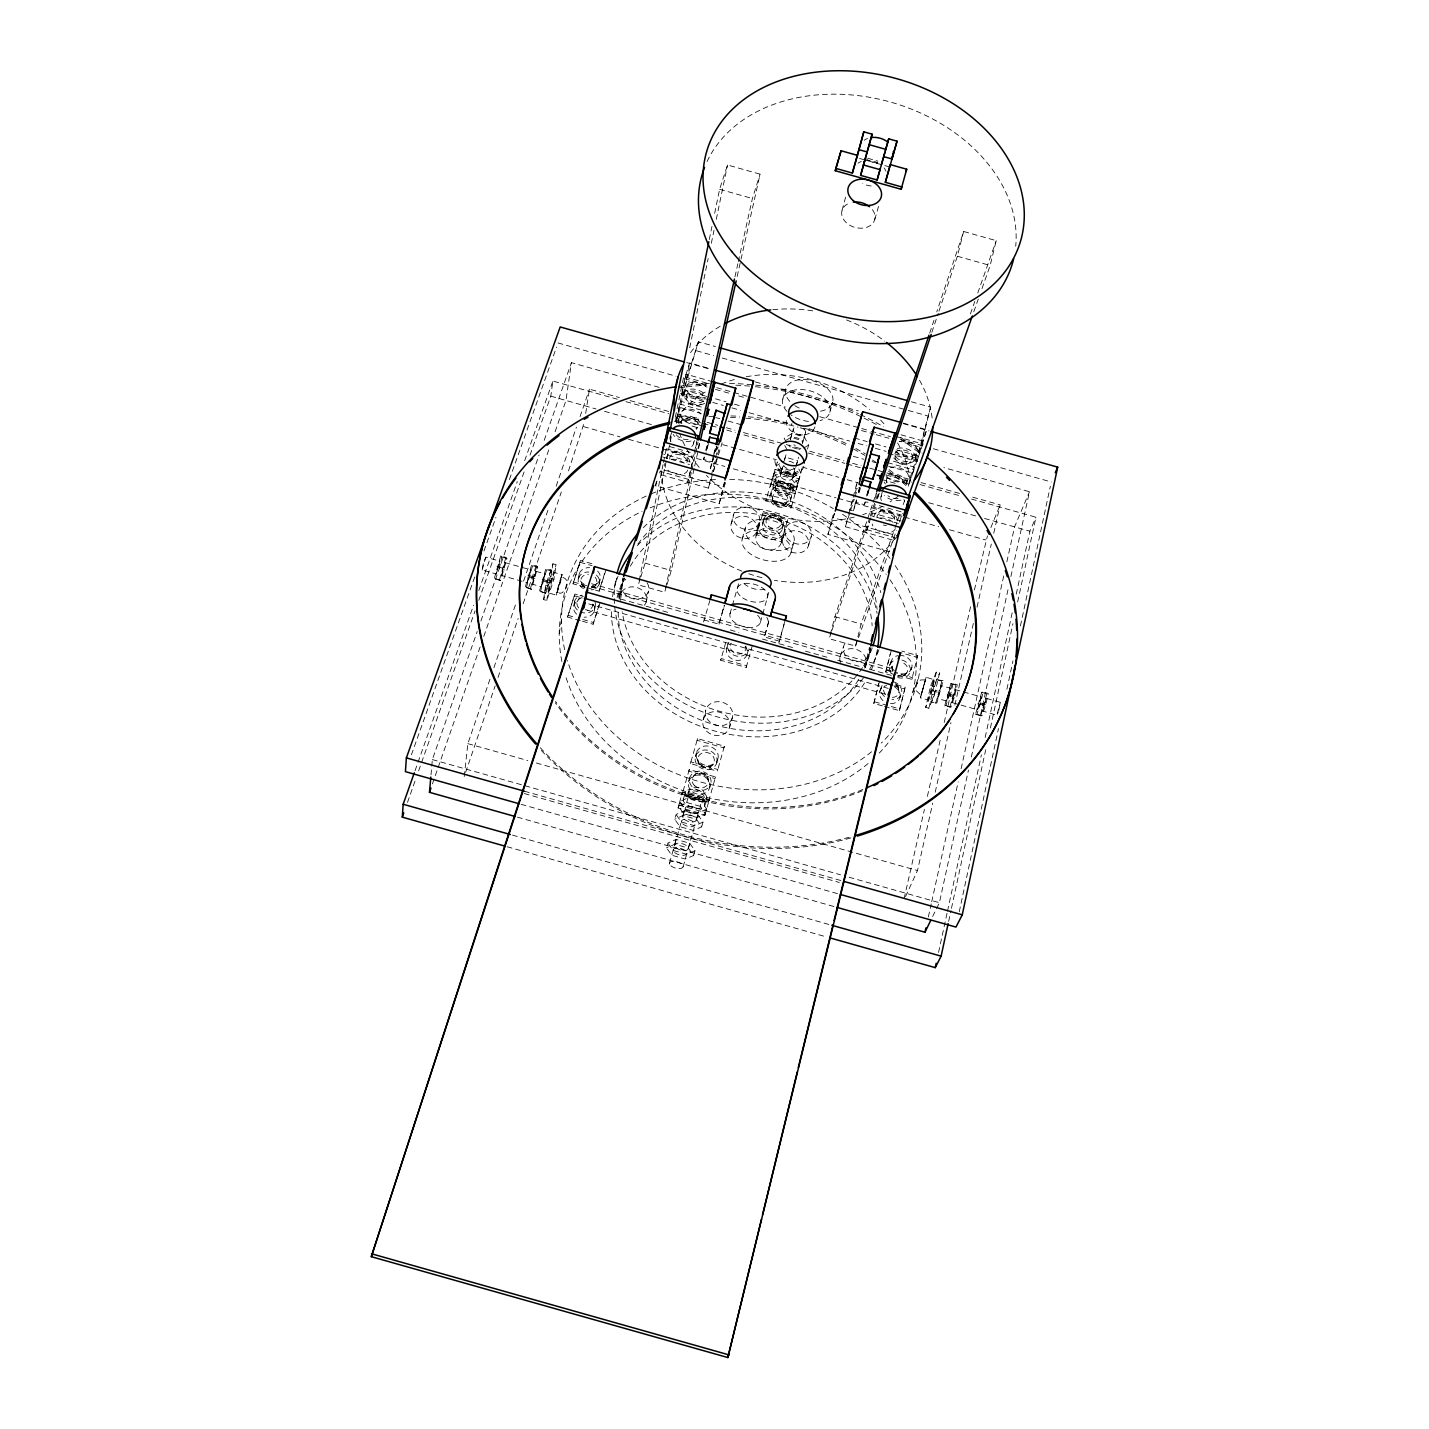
<?xml version="1.0" encoding="UTF-8"?>
<svg xmlns="http://www.w3.org/2000/svg" width="1429" height="1429" viewBox="0 0 1429 1429"><rect width="100%" height="100%" fill="white"/><g stroke="black" fill="none" stroke-linecap="round" stroke-linejoin="round"><path stroke-width="0.75" stroke-dasharray="5 3.75" d="M781.216 522.174L780.02 517.995M955.429 689.796L951.732 702.479L955.34 689.618L981.08 696.888L979.972 703.175L977.472 709.749L951.732 702.479M697.977 448.42L699.46 443.115M876.531 493.023L875.012 498.31M895.179 455.011C893.518 465.425 910.148 468.301 912.559 458.137A8.967 5.502 13.8 0 0 901.199 449.956A8.967 5.502 13.8 0 0 898.055 458.977A8.967 5.502 13.8 0 0 912.559 458.137M894.393 519.138C896.09 508.76 879.514 505.83 877.102 515.958M886.373 482.841L886.498 480.68M892.071 666.593L893.071 672.916M892.303 697.37A7.985 6.698 20.9 0 0 899.091 692.654L898.126 686.438M775.572 486.664C772.642 496.185 787.968 500.507 790.451 490.861M431.004 774.857L431.576 768.302M431.772 766.123L432.344 759.585L477.232 631.475M704.068 797.614A8.342 4.055 15.8 0 0 692.994 790.809A8.342 4.055 15.8 0 0 691.082 797.578A8.342 4.055 15.8 0 0 704.068 797.614C707.266 787.361 690.636 782.663 688.01 793.077M686.92 462.353C690.153 452.439 674.506 446.295 670.523 456.03M686.849 394.529C683.598 404.461 699.281 410.677 703.318 400.942A8.967 5.502 17.9 0 1 688.832 399.316A8.967 5.502 17.9 0 1 693.065 391.028A8.967 5.502 17.9 0 1 704.104 399.388M464.211 776.572L467.855 743.652L491.022 676.131M681.008 423.323L681.258 421.126M713.107 459.459L712.16 461.817L703.622 459.406L704.033 457.191M530.016 455.101L550.808 396.155L552.862 381.061L617.274 399.209M659.18 387.384L571.421 362.644L565.973 400.477L554.238 434.184M712.16 461.817L712.589 459.602M543.592 599.591L545.717 585.211L552.934 563.812L556.149 564.723L553.952 579.209L546.807 600.484L543.592 599.591L550.754 578.298L552.934 563.812M546.807 600.484L548.968 586.122L556.149 564.723M568.51 470.891L584.318 422.216M585.694 413.392L589.48 389.152L619.418 397.584M559.221 633.547L561.508 619.382M580.335 620.65L567.581 617.042L574.869 594.035L583.336 596.429M585.086 587.194L573.065 583.8L580.478 560.472L594.446 564.401M567.581 617.042L574.869 594.035M573.065 583.8L580.478 560.472M573.922 605.36L574.637 601.127M583.443 588.623A10.789 9.021 10.3 0 1 578.477 578.156L579.227 573.761A10.825 9.038 10.3 0 1 589.641 567.635M594.303 611.112L595.071 606.878M599.215 583.997L600.001 579.62A10.825 9.038 10.3 0 0 597.233 570.725M582.46 621.24L593.089 624.241L599.019 605.074M587.087 587.766L599.108 591.159L604.503 573.654M615.935 582.192L616.739 577.995M620.382 594.535L623.669 577.727M725.539 482.502L719.18 503.74L655.518 485.789L656.411 481.43M639.21 580.478L663.02 464.657M663.467 462.46L666.611 447.17M709.284 239.554L711.964 226.443M714.661 213.332L719.609 189.289L727.522 164.996L760.085 174.159L741.062 259.096M640.781 576.959L645.122 563.133L666.289 460.87M666.736 458.691L671.684 434.755M675.292 417.357L676.649 410.837M677.096 408.658L678.436 402.138M678.9 399.959L680.24 393.422M680.686 391.26L682.044 384.723M682.49 382.543L683.848 376.023M689.707 347.747L691.047 341.209M691.493 339.03L708.159 258.542M711.32 243.305L714.018 230.265M716.268 219.387L727.522 164.996M681.955 423.198L675.917 421.501L680.454 401.174L706.819 408.605M703.836 401.406L681.401 395.101L685.152 377.042L689.653 362.93L710.963 368.932M675.917 421.501L680.329 407.569L689.653 362.93M704.997 395.887L684.009 389.974L698.37 341.745L715.411 346.55M646.23 601.823L648.462 591.374M959.252 911.809L998.496 728.522M1006.891 689.242L1012.965 660.877M1020.431 625.973L1050.333 486.324M948.642 921.383L950.982 910.523M951.446 908.344L985.724 749.725M990.422 727.986L1012.947 623.687M1017.644 601.966L1035.954 517.227L971.541 499.06M938.549 952.428L947.016 913.345M947.498 911.184L981.401 754.834M985.153 737.471L1012.464 611.541M1016.233 594.16L1029.898 531.195L1035.954 517.227M975.471 714.571L976.847 714.339L980.669 703.032L983.098 692.011L988.261 693.458L985.849 704.497L982.009 715.804L975.471 714.571L981.687 692.333L983.098 692.011M936.513 908.63L939.389 902.717L968.469 770.07M971.327 757.031L1008.499 587.426M1010.892 576.548L1029.469 491.737L943.854 467.605M980.616 716.018L986.832 693.797L988.261 693.458M928.35 916.971L931.226 903.896M931.708 901.717L958.198 781.877M961.092 768.802L1003.962 574.869M1006.856 561.793L1014.554 526.926L1029.469 491.737M694.333 452.493L696.941 440.721M692.422 462.246L687.706 482.287L692.422 462.246L663.628 454.136M695.655 447.634L696.977 441.722M665.592 587.926L691.297 472.624M691.779 470.445L698.084 442.168M734.935 276.833L737.846 263.793M738.329 261.614L752.404 198.524L760.085 174.159M494.363 578.245L500.704 555.935L505.866 557.399L506.956 558.435L500.632 580.621L494.363 578.245L500.632 580.621M500.704 555.935L501.829 556.988L499.221 568.563L504.33 570.01M499.525 579.692L505.866 557.399M667.057 584.354L671.291 570.51L694.226 468.158M694.708 465.979L698.12 450.724M698.62 448.545L700.085 442.025M737.15 276.512L740.579 261.275M954.804 695.727L957.287 684.723L952.125 683.276L950.874 683.651L944.658 705.872L951.035 707.069L954.804 695.727L949.624 694.28L952.125 683.276M905.486 896.626L917.489 870.565L932.744 803.098M935.191 792.22L950.946 722.556M954.876 705.14L973.578 622.437M977.025 607.2L991.297 544.074M993.744 533.196L1000.157 504.884L972.345 497.06M904.146 898.466L924.42 809.386M927.385 796.346L940.746 737.686M944.212 722.485L970.934 605.164M974.382 589.963L987.457 535.857M949.785 707.319L956.019 685.098L957.287 684.723M525.318 586.98L531.659 564.669L536.804 566.116L537.733 567.117L531.427 589.302L525.318 586.98L531.427 589.302M526.283 587.855L532.606 565.67L531.659 564.669M934.495 694.869L939.585 672.88L936.352 671.969L930.779 685.491L925.67 707.373L928.886 708.266L934.495 694.869L931.244 693.958L925.67 707.373M935.673 703.336L941.89 681.115L943.104 680.722L936.835 703.068L930.529 701.889L936.835 703.068M530.463 588.426L536.804 566.116M713.41 455.404L709.891 470.463L716.822 447.706L720.341 448.706M864.884 502.24L864.456 504.741L865.224 502.633M931.244 693.958L936.352 671.969M928.886 708.266L933.959 686.402L939.585 672.88M539.501 590.981L545.842 568.671L550.987 570.117L551.844 571.1L545.539 593.285L539.501 590.981L545.539 593.285M540.394 591.838L546.7 569.653L545.842 568.671M544.645 592.428L550.987 570.117M688.599 479.412L660.091 471.374L659.18 474.249L708.391 488.129L710.945 477.268M711.446 475.107L715.018 459.924M715.536 457.744L718.072 446.902M713.446 471.463L716.483 458.566M856.382 499.846L855.917 502.329L864.456 504.741M897.787 675.399L911.827 679.364L917.757 655.589L901.788 651.088M884.462 706.444L899.359 710.642L905.218 687.224L894.625 684.241M899.359 710.642L905.218 687.224M719.18 503.74L724.432 482.18M981.991 288.604L990.172 265.472L996.227 240.644L963.646 231.48L936.781 311.897M882.336 705.837L873.833 703.443L878.692 683.705M873.833 703.443L879.8 680.061M895.787 674.845L885.766 672.005L890.178 654.018M885.766 672.005L891.321 650.284M903.253 423.127L926.706 429.736L911.613 472.749L908.058 486.932L914.703 467.194L892.393 460.906M915.435 458.941L917.168 452.028M864.616 666.932L869.475 647.587M911.416 401.781L930.601 407.176L917.561 455.797L896.555 449.885M865.367 667.575L870.225 648.177M888.427 453.44L916.989 461.496L917.704 458.62L895.286 452.296M930.601 407.176L920.58 447.188L899.466 441.239M916.989 461.496L926.706 429.736M906.45 484.592L908.165 477.733M731.166 523.675L733.452 514.636M831.303 632.35L829.177 638.692L855.507 646.104L861.115 624.044L894.34 529.766M938.96 311.183L957.376 256.238L963.646 231.48M875.227 504.508L874.459 507.456L901.36 515.047M881.014 496.792L882.818 489.718M901.181 521.103L872.387 512.975L866.028 532.57L869.529 522.157M872.387 512.975L871.619 515.905L898.394 523.461M703.979 619.936L719.001 624.169L724.11 605.36M830.213 634.672L834.929 616.649L872.422 504.491M853.184 499.382L849.791 509.903L853.345 510.903L856.114 500.436M858.311 492.076L859.418 487.896L855.882 486.914L857.239 482.68M859.347 491.987L860.454 487.789M866.778 529.641L895.304 537.697L894.572 540.609L845.343 526.729L848.094 516.298M848.647 514.226L857.489 480.841M855.203 493.076L857.436 484.681M678.078 807.992L679.811 801.526L688.046 797.775L701.514 801.58L706.623 809.1L704.765 815.53L678.078 807.992L682.401 792.059L709.32 799.651L708.498 802.598L681.544 794.988L682.401 792.059M708.462 443.633L706.033 452.35M713.768 454.922L716.215 446.134M682.258 794.077L682.687 792.47L709.088 799.936L708.623 801.526L682.258 794.077L689.278 769.534L715.518 776.947L708.623 801.526M690.421 763.568L690.868 761.889L717.84 769.499L717.358 771.178L690.421 763.568L697.548 738.614L724.378 746.188L717.358 771.178M689.278 769.534L688.832 771.16L715.054 778.555L715.518 776.947M697.548 738.614L697.102 740.311L723.896 747.867L724.378 746.188M703.139 719.805L705.801 709.891M720.68 660.234L721.145 658.537L746.688 665.735L746.206 667.432L720.68 660.234L726.843 638.763M889.499 551.755L827.927 534.392L833.679 512.993M834.322 513.404L833.161 517.709L897.483 535.839M716.965 446.027L715.357 451.868M842.038 210.456L845.95 195.934M688.617 781.717L689.671 777.823M695.369 756.691L696.459 752.672M756.941 530.963A13.397 10.985 14.8 0 0 740.222 516.405A13.397 10.985 14.8 0 0 734.97 534.678A13.397 10.985 14.8 0 0 756.941 530.963L759.371 521.96A13.468 11.021 14.8 0 0 742.562 507.349A13.468 11.021 14.8 0 0 737.293 525.676A13.468 11.021 14.8 0 0 759.371 521.96M756.084 535.482L758.96 524.854M756.691 534.768L757.174 532.981L781.931 539.966L781.413 541.734L756.691 534.768L762.979 512.815L787.593 519.763L781.413 541.734M765.855 500.918L766.355 499.06L791.612 506.17L791.094 508.027L765.855 500.918L772.214 478.661L797.346 485.753L791.094 508.027M762.979 512.815L762.479 514.619L787.075 521.549L787.593 519.763M772.214 478.661L771.714 480.537L796.81 487.611M799.901 476.357L794.988 493.559L770.356 486.61L775.072 469.355L799.901 476.357L799.204 478.858L774.357 471.856L775.072 469.355M726.772 648.48L727.897 644.354M762.55 523.568L763.729 519.263M770.088 495.863L771.303 491.415M705.837 450.546L707.319 445.223M707.837 445.58L706.355 450.867M778.805 643.193L785.128 620.079M784.074 624.384L779.466 641.228L764.426 636.977L769.106 620.168L764.426 636.977M705.98 449.617L706.801 446.616M790.969 552.719A25.347 14.522 15.8 0 0 757.977 530.159A25.347 14.522 15.8 0 0 750.868 554.273A25.347 14.522 15.8 0 0 790.969 552.719L793.952 541.948A25.275 14.576 15.8 0 0 761.068 519.37A25.275 14.576 15.8 0 0 753.94 543.592A25.275 14.576 15.8 0 0 793.952 541.948M829.856 412.338L832.625 402.335M869.171 489.254L867.51 495.148M760.389 622.419L762.175 616.078M762.747 614.006L769.231 590.838M866.635 496.042L868.135 490.754M868.671 490.701L867.153 496.024M704.765 805.402A11.146 5.394 15.8 0 0 689.975 796.346A11.146 5.394 15.8 0 0 687.42 805.313A11.146 5.394 15.8 0 0 704.765 805.402L706.748 798.364A11.128 5.412 15.8 0 0 691.993 789.308A11.128 5.412 15.8 0 0 689.403 798.311A11.128 5.412 15.8 0 0 706.748 798.364M792.916 491.558A10.307 6.109 15.8 0 0 779.519 482.252A10.307 6.109 15.8 0 0 776.608 492.416A10.307 6.109 15.8 0 0 792.916 491.558L794.613 485.538A10.289 6.109 15.8 0 0 781.234 476.232A10.289 6.109 15.8 0 0 778.323 486.432A10.289 6.109 15.8 0 0 794.613 485.538M693.619 855.507L694.976 850.702L689.76 843.271L676.149 839.43L667.879 843.039L666.503 847.844L671.791 855.239L685.295 859.043L693.619 855.507L688.403 848.094L674.792 844.235L666.503 847.844M701.657 826.819L702.997 822.086L697.852 814.584L684.33 810.779L676.078 814.494L674.72 819.21L679.954 826.676L693.369 830.463L701.657 826.819L696.512 819.335L682.973 815.53L674.72 819.21M746.206 667.432L752.226 645.926M794.988 493.559L795.685 491.076L771.071 484.127L770.356 486.61M797.793 483.752L798.9 479.751L794.542 471.606L782.145 468.105L774.214 472.785L773.053 476.768L777.501 484.878L789.808 488.361L797.793 483.752L793.417 475.607L794.542 471.606M800.865 472.785L801.973 468.801L794.006 473.463L781.734 469.998L777.34 461.871L776.197 465.836L780.609 473.964L792.899 477.411L800.865 472.785L798.239 467.89M807.492 449.081L808.6 445.151L804.313 436.952L792.023 433.487L784.128 438.256L786.736 443.151M683.098 866.849L686.849 853.595M688.206 848.79L694.923 824.926M696.262 820.175L698.585 811.922M789.808 488.361L790.934 484.377L798.9 479.751M792.738 478.018L794.685 471.052M795.81 467.069L798.597 457.209M805.509 432.701L802.473 443.437A6.359 3.876 15.8 0 0 798.186 438.221A6.359 3.876 15.8 0 0 790.719 439.078M688.403 848.094L689.76 843.271M696.512 819.335L697.852 814.584M700.174 806.295L686.706 802.491L678.453 806.224L683.651 813.708L697.013 817.477L705.301 813.816L700.174 806.295L701.514 801.58M796.507 464.621L797.632 460.638L785.271 457.155L784.128 461.138L776.197 465.836M804.313 436.952L803.205 440.882L790.898 437.417L784.575 441.222M674.792 844.235L676.149 839.43M682.973 815.53L684.33 810.779M686.706 802.491L688.046 797.775M773.053 476.768L781.002 472.106L782.145 468.105M790.898 437.417L792.023 433.487M669.504 863.009L673.291 849.755M674.649 844.95L681.454 821.121M682.812 816.388L685.17 808.117M777.501 484.878L778.626 480.894L774.214 472.785M780.377 474.535L782.36 467.569M784.628 459.656L786.307 453.743M790.237 439.989L793.309 429.254M786.504 475.821L787.968 470.695M782.306 529.141A10.253 8.395 15.6 0 0 769.445 517.995A10.253 8.395 15.6 0 0 765.515 531.981A10.253 8.395 15.6 0 0 782.306 529.141L783.521 524.836A10.289 8.395 15.6 0 0 770.642 513.672A10.289 8.395 15.6 0 0 766.694 527.694A10.289 8.395 15.6 0 0 783.521 524.836M790.166 501.525A10.432 8.467 15.6 0 0 777.09 490.254A10.432 8.467 15.6 0 0 773.125 504.366A10.432 8.467 15.6 0 0 790.166 501.525L791.434 497.078A10.45 8.485 15.6 0 0 778.323 485.789A10.45 8.485 15.6 0 0 774.357 499.918A10.45 8.485 15.6 0 0 791.434 497.078M747.171 654.232L748.332 650.124A10.61 8.949 15.5 0 1 734.363 655.429A10.61 8.949 15.5 0 1 728.879 642.228M858.436 492.201L860.115 486.378M858.936 492.737L859.794 489.736M683.33 799.347L685.331 792.327M773.107 485.967L774.822 479.965M709.677 787.665A10.95 9.556 15.5 0 0 696.119 775.268A10.95 9.556 15.5 0 0 691.636 791.202A10.95 9.556 15.5 0 0 709.677 787.665L710.785 783.789A10.968 9.574 15.5 0 0 697.173 771.374A10.968 9.574 15.5 0 0 692.708 787.325A10.968 9.574 15.5 0 0 710.785 783.789M716.804 762.747A11.128 9.664 15.5 0 0 702.979 750.189A11.128 9.664 15.5 0 0 698.459 766.301A11.128 9.664 15.5 0 0 716.804 762.747L717.947 758.728A11.164 9.681 15.5 0 0 704.086 746.152A11.164 9.681 15.5 0 0 699.549 762.282A11.164 9.681 15.5 0 0 717.947 758.728M781.341 542.609A13.129 10.771 15.6 0 0 764.89 528.337A13.129 10.771 15.6 0 0 759.871 546.289A13.129 10.771 15.6 0 0 781.341 542.609L785.307 529.266M874.727 219.655L878.871 205.204M866.939 494.595L868.618 488.772M729.951 613.827L731.773 607.521M732.38 605.432L739.043 582.335M729.594 727.272A13.754 11.825 15.5 0 0 712.499 711.874A13.754 11.825 15.5 0 0 706.98 731.577A13.754 11.825 15.5 0 0 729.594 727.272L732.434 717.412A13.843 11.861 15.5 0 0 715.214 701.925A13.843 11.861 15.5 0 0 709.677 721.716A13.843 11.861 15.5 0 0 732.434 717.412M704.765 815.53L709.32 799.651M742.169 538.947L745.295 528.23M782.806 399.084L785.7 389.117M719.001 624.169L724.485 605.307M703.55 621.972L710.32 598.965M998.835 710.302L1000.389 702.336L986.224 698.334L982.509 711.017L996.781 715.197L1000.389 702.336M724.61 482.466L723.324 486.753L663.306 469.819M717.501 454.261L720.02 445.955M708.391 488.129L712.767 473.678M713.393 471.606L722.163 442.704M713.911 453.261L715.804 447.009M808.528 545.503L811.243 536.572M666.45 586.337L664.628 592.267L638.316 584.854L640.174 578.924M693.404 443.901L694.476 440.418M694.351 453.529L693.458 456.423L666.557 448.849M827.927 534.392L834.572 513.225M617.042 597.518L623.098 578.459M681.401 395.101L682.294 392.278L708.784 399.745M698.37 341.745L685.866 381.061L706.962 386.991M618.114 597.393L624.151 578.388M670.13 437.345L672.344 430.397M683.991 393.725L686.134 386.92M655.518 485.789L657.965 478.108M678.418 420.322L680.561 413.588M593.089 624.241L599.948 602.967M599.108 591.159L606.075 569.617M845.343 526.729L854.238 499.15M854.917 497.042L857.65 488.557M853.345 510.903L856.757 500.4M943.104 680.722L936.763 679.668L933.083 690.957L938.192 692.386M931.672 701.603L935.388 690.261L940.568 691.725M944.658 705.872L945.873 705.604L949.624 694.28M873.119 502.365L875.959 493.898M929.707 333.064L933.941 320.364M832 630.225L869.546 518.245M870.261 516.137L878.049 492.898M931.869 332.314L938.246 313.29M877.156 498.792L879.067 493.059M877.674 497.917L879.585 492.201M856.668 500.221L855.917 502.329M465.64 772.357L495.131 685.92M498.024 677.489L518.155 618.471M523.193 603.699L561.329 491.969M704.586 457.066L703.622 459.406M493.916 667.682L516.351 602.27M523.603 581.174L548.932 507.313M556.167 486.217L576.441 427.128M580.067 416.571L589.48 389.152M840.091 656.5L843.574 646.408M432.415 783.896L480.108 646.962M483.788 636.423L549.826 446.83M480.912 620.972L539.055 455.065M544.199 440.364L571.421 362.644M407.497 802.401L415.66 779.252M418.626 770.82L420.858 764.515M421.609 762.407L475.071 610.862M478.786 600.341L524.086 471.927M895.072 527.676L900.252 513.011M903.199 504.616L904.682 500.436M970.398 313.969L974.828 301.394M977.775 293.016L996.227 240.644M415.035 770.731L417.268 764.444M418 762.354L473.571 605.217M478.769 590.552L517.298 481.627M524.693 460.674L552.862 381.061M855.507 646.104L857.739 639.799M858.49 637.691L896.43 530.445M899.395 522.032L902.378 513.618M973.81 311.736L978.276 299.125M411.409 754.834L475 576.209M483.967 551.005L495.934 517.369M509.403 479.555L556.524 347.158M865.938 663.788L871.797 647.712M998.335 711.874L997.406 714.268M876.102 655.572L878.335 649.552M879.692 691.6L881.211 687.599M889.481 665.86L891.053 661.716M890.481 703.64A10.61 8.931 20.9 0 0 900.074 697.37L901.663 693.369M897.716 677.596A10.789 9.021 20.8 0 0 910.219 671.737L911.863 667.575A10.825 9.038 20.8 0 0 900.824 655.411M917.757 655.589L917.079 657.34L901.127 652.839M911.827 679.364L912.506 677.65L894.447 672.541M912.863 692.065L918.293 678.561M990.851 527.605L1000.157 504.884M932.655 916.489L935.548 910.595M577.191 601.841L578.763 598.858L582.996 596.304M596.625 583.264L595.018 586.283L590.713 588.891M696.441 429.307L697.477 427.414M767.105 518.191C769.82 512.886 778.466 513.279 780.663 518.941M786.754 502.597C783.36 509.51 771.749 506.241 772.428 498.56M693.297 776.554C696.977 769.588 708.891 772.91 708.355 780.806M713.125 764.033C709.391 771.124 697.316 767.712 697.816 759.71M557.06 592.535C560.704 584.247 565.259 561.454 557.364 589.588C559.757 601.841 575.601 579.424 561.311 577.102M926.171 677.239L920.401 697.816L928.118 699.996L931.922 689.421L934.03 679.668L926.171 677.239L920.401 697.816M933.887 679.4L928.118 699.996M906.754 672.916L902.485 676.364L897.626 676.542M941.175 685.634L937.567 698.495L946.587 701.032L948.999 694.44L950.178 688.171L941.175 685.634L937.567 698.495M950.178 688.171L946.587 701.032M981.08 696.888L977.472 709.749M982.634 711.195L986.224 698.334M925.51 679.811L921.062 695.208L915.739 690.278L915.56 685.348L920.544 680.008L925.51 679.811L921.062 695.208M556.274 595.089L562.097 574.547L554.113 572.511L550.79 581.907L548.557 592.91L556.274 595.089L562.097 574.547M548.557 592.91L554.381 572.368M803.83 447.974L808.6 445.151M541.287 586.712L544.931 573.869L535.929 571.314L533.642 577.28L532.285 584.175L541.287 586.712L544.931 573.869M532.285 584.175L535.929 571.314M527.14 582.71L530.784 569.867L505.08 562.615L502.704 568.546L501.418 575.458L527.14 582.71L530.784 569.867M501.418 575.458L505.08 562.615M496.274 574.011L499.936 561.168L485.789 557.185L483.359 563.097L482.127 570.01L496.274 574.011L499.936 561.168M706.623 809.1L698.334 812.779L684.991 809.01L679.811 801.526M702.997 822.086L694.69 825.73L681.294 821.943L676.078 814.494M694.976 850.702L686.652 854.256L673.166 850.451L667.879 843.039M482.127 570.01L485.789 557.185M865.206 501.954L867.975 502.276M867.725 158.262L877.978 161.155M859.49 158.44L865.831 160.227M867.957 160.816L882.747 164.996M884.873 165.585L891.214 167.372M719.609 189.289L752.404 198.524M957.376 256.238L990.172 265.472M696.459 350.766L713.589 355.589M722.145 358L906.165 409.855M908.308 410.462L927.564 415.893M686.706 362.609L710.302 369.254M755.334 381.936L858.257 410.945M903.289 423.645L929.029 430.897M712.821 381.757L686.063 374.219L676.81 418.697L702.907 426.056M901.038 434.791L923.831 441.222L908.773 484.092L885.569 477.536M685.152 377.042L709.874 384.008M896.322 436.559L923.098 444.097M558.007 342.96L675.971 376.202M684.545 378.614L708.141 385.276M716.715 387.688L731.719 391.921M733.863 392.528L785.343 407.033M819.657 416.696L868.975 430.593M871.118 431.201L890.428 436.631M901.145 439.668L922.598 445.705M933.316 448.724L1051.262 481.966M715.411 389.367L730.165 393.529M738.614 395.922L744.938 397.691M861.491 430.54L874.155 434.112M876.263 434.702L888.927 438.274M715.5 398.852L725.986 401.817M734.381 404.175L742.776 406.533M854.56 438.042L867.153 441.597M875.566 443.955L886.051 446.92M680.579 393.422L704.14 400.049M712.696 402.46L723.396 405.479M731.952 407.89L740.526 410.302M749.082 412.713L791.88 424.788M804.723 428.396L849.683 441.061M858.24 443.49L866.796 445.902M875.37 448.313L886.069 451.332M894.625 453.743L918.168 460.37M679.561 403.978L701.871 410.266M887.588 462.621L913.988 470.052M680.329 407.569L701.121 413.428M715.679 417.518L719.841 418.697M728.147 421.037L742.705 425.145M853.381 456.333L863.777 459.263M872.101 461.621L876.263 462.782M888.731 466.301L911.613 472.749M630.118 400.602L668.611 411.445M677.167 413.856L704.979 421.698M707.123 422.305L717.805 425.324M726.361 427.735L734.917 430.147M743.473 432.558L784.11 444.008M786.254 444.598L801.222 448.831M809.779 451.242L844.003 460.888M852.559 463.3L861.115 465.711M869.672 468.123L884.64 472.338M886.784 472.945L910.309 479.572M921.008 482.591L959.502 493.434M792.541 447.563L800.669 449.867M625.866 401.638L668.808 413.731M677.382 416.161L701.014 422.805M703.157 423.413L716.036 427.057M726.772 430.075L735.363 432.487M743.955 434.916L776.161 443.99M808.367 453.064L844.861 463.353M847.004 463.961L862.044 468.194M885.658 474.857L911.434 482.127M920.008 484.538L958.663 495.434M691.993 426.038L698.013 427.735M881.925 479.555L898.001 484.092M550.808 396.155L596.018 408.962M604.521 411.302L651.82 424.681M722.663 444.651L776.394 459.745M802.062 467.033L838.698 477.304M847.147 479.733L858.025 482.752M928.707 502.722L976.186 516.048M984.51 518.459L1029.898 531.195M781.002 472.106L793.417 475.607M669.558 446.545L690.225 452.368M879.353 505.67L904.182 512.672M778.626 480.894L790.934 484.377M583.621 426.628L619.99 436.881M628.546 439.292L660.627 448.331M662.77 448.938L724.807 466.426M733.363 468.837L836.036 497.774M838.18 498.382L902.342 516.476M904.486 517.066L938.71 526.712M949.41 529.73L985.76 539.983M662.717 457.012L689.457 464.55M645.122 563.133L671.291 570.51M834.929 616.649L861.115 624.044M580.174 562.312L592.124 565.688M501.829 556.988L506.956 558.435M532.606 565.67L537.733 567.117M546.7 569.653L551.844 571.1M936.763 679.668L941.89 681.115M950.874 683.651L956.019 685.098M981.687 692.333L986.832 693.797M591.517 583.729L894.286 669.129M591.41 586.319L892.893 671.344M573.368 581.978L589.409 586.515M591.427 587.069L599.448 589.337M886.409 670.29L892.446 671.987M550.754 578.298L553.952 579.209M930.779 685.491L933.959 686.402M620.74 599.055L667.986 612.398M730.255 629.957L738.847 632.386M762.479 639.049L794.685 648.123M805.42 651.16L826.891 657.215M837.644 660.252L859.115 666.307M869.85 669.326L891.321 675.381M496.97 566.598L502.151 568.045M527.998 575.351L533.16 576.798M542.216 579.352L547.378 580.817M980.669 703.032L985.849 704.497M529.927 577.227L535.035 578.674M544.002 581.192L549.111 582.639M947.159 694.923L952.286 696.37M977.9 703.586L983.009 705.033M545.717 585.211L548.968 586.122M574.565 595.804L583.032 598.197M893.982 685.902L904.557 688.885M588.659 603.895L888.177 688.385M945.873 705.604L951.035 707.069M976.847 714.339L982.009 715.804M585.426 609.611L885.855 694.369M567.867 615.292L574.262 617.096M582.764 619.489L593.41 622.49M874.459 701.782L900.02 708.998M467.855 743.652L527.801 760.567M536.357 762.997L917.489 870.565M678.918 805.063L705.587 812.601M432.344 759.585L840.556 874.816M849.148 877.245L939.389 902.717M524.425 791.219L842.074 880.889M524.229 793.524L839.341 882.479M521.121 804.313L838.162 893.822M517.423 817.156L834.875 906.79M512.493 835.108L829.677 924.688M507.17 846.754L826.087 936.817M895.483 683.634L898.698 687.26M584.836 588.033L581.46 584.336L580.799 580.978M784.735 445.437L787.361 450.331M745.938 646.015L745.974 647.301A7.967 6.716 15.5 0 1 736.274 653.714A7.967 6.716 15.5 0 1 731.398 643.193A10.592 8.949 15.5 0 0 728.54 656.107A10.592 8.949 15.5 0 0 743.92 658.662A10.592 8.949 15.5 0 0 744.17 645.354M849.237 837.251A273.457 228.444 15.5 0 1 540.233 747.653M678.579 386.366A273.457 228.444 15.5 0 1 709.391 383.544M729.504 383.383A273.457 228.444 15.5 0 1 753.601 384.901M755.762 385.115A273.457 228.444 15.5 0 1 858.4 413.678M860.365 414.589A273.457 228.444 15.5 0 1 883.64 426.824M900.717 437.47A273.457 228.444 15.5 0 1 922.116 453.189M862.794 789.505A230.944 192.844 15.5 0 1 555.542 701.407M674.327 421.305A230.944 192.844 15.5 0 1 700.246 417.268M708.927 416.536A230.944 192.844 15.5 0 1 715.482 416.161M730.862 415.964A230.944 192.844 15.5 0 1 739.615 416.25M748.332 416.804A230.944 192.844 15.5 0 1 792.059 423.966M809.028 428.754A230.944 192.844 15.5 0 1 848.094 444.49M855.846 448.51A230.944 192.844 15.5 0 1 865.385 453.868M889.052 469.659A230.944 192.844 15.5 0 1 909.112 486.432M862.276 790.826A230.73 192.736 15.5 0 1 555.309 702.818M676.185 422.412A230.73 192.736 15.5 0 1 699.906 418.84M730.487 417.518A230.73 192.736 15.5 0 1 739.24 417.804M745.759 418.197A230.73 192.736 15.5 0 1 798.043 427.182M800.151 427.753A230.73 192.736 15.5 0 1 847.611 446.027M853.452 449.01A230.73 192.736 15.5 0 1 864.884 455.387M872.369 459.995A230.73 192.736 15.5 0 1 876.048 462.371M888.534 471.177A230.73 192.736 15.5 0 1 908.594 487.932M850.844 837.966A273.207 228.318 15.5 0 1 540.019 749.028M678.257 387.938A273.207 228.318 15.5 0 1 706.819 385.223M735.828 385.187A273.207 228.318 15.5 0 1 753.208 386.455M755.369 386.687A273.207 228.318 15.5 0 1 877.335 425.074M900.199 438.989A273.207 228.318 15.5 0 1 919.883 453.332M895.108 538.286A126.359 102.048 15.6 0 1 774.411 580.317M761.943 577.691A126.359 102.048 15.6 0 1 743.812 571.922M741.847 571.136A126.359 102.048 15.6 0 1 661.038 470.23M676.953 417.822A126.359 102.048 15.6 0 1 705.265 392.046M721.341 383.99A126.359 102.048 15.6 0 1 737.668 378.649M746.224 376.774A126.359 102.048 15.6 0 1 869.493 409.569M880.621 420.09A126.359 102.048 15.6 0 1 886.337 426.574M897.573 442.919A126.359 102.048 15.6 0 1 910.094 481.519M898.787 495.667A131.021 104.049 15.6 0 1 890.071 501.883M882.497 506.295A131.021 104.049 15.6 0 1 862.634 514.69M854.256 517.084A131.021 104.049 15.6 0 1 706.444 475.428M699.192 467.354A131.021 104.049 15.6 0 1 685.902 447.652M684.902 445.723A131.021 104.049 15.6 0 1 679.793 433.934M676.614 423.413A131.021 104.049 15.6 0 1 675.31 416.893M690.493 352.677A131.021 104.049 15.6 0 1 720.859 325.866M772.893 309.664A131.021 104.049 15.6 0 1 814.405 311.147M846.54 319.953A131.021 104.049 15.6 0 1 884.765 341.174M919.561 380.275A131.021 104.049 15.6 0 1 932.387 420.84M789.79 401.388A24.364 15.237 15.8 0 1 797.203 380.132A24.364 15.237 15.8 0 1 830.767 392.618A24.364 15.237 15.8 0 1 817.299 411.623M799.222 408.087A24.364 15.237 15.8 0 1 793.988 405.068M786.932 411.338A24.436 15.183 15.8 0 1 792.577 390.564A24.436 15.183 15.8 0 1 825.908 399.959A24.436 15.183 15.8 0 1 819.996 420.644M808.457 421.43A24.436 15.183 15.8 0 1 791.148 414.999M707.069 161.531A161.37 121.447 15.5 0 1 889.16 101.691A161.37 121.447 15.5 0 1 1015.715 246.252M877.602 163.085A16.969 12.539 15.5 0 1 865.51 158.387M864.259 140.221A16.969 12.539 15.5 0 1 867.564 138.47M871.172 185.984A16.773 12.468 15.5 0 1 862.777 183.626M858.025 163.245A16.773 12.468 15.5 0 1 861.294 161.495M865.17 160.548A16.773 12.468 15.5 0 1 877.728 162.799M884.087 167.925A16.773 12.468 15.5 0 1 885.944 171.123M872.369 209.634A16.969 12.772 15.5 0 1 867.457 227.032A16.969 12.772 15.5 0 1 844.325 220.513A16.969 12.772 15.5 0 1 849.308 203.15M840.413 662.449A13.45 11.271 19.3 0 1 854.06 648.855A13.45 11.271 19.3 0 1 864.795 666.503M869.225 647.766A13.522 11.307 19.3 0 1 862.812 660.877A13.522 11.307 19.3 0 1 846.075 656.143A13.522 11.307 19.3 0 1 846.736 641.425M858.561 679.74A128.449 107.604 15.5 0 1 715.875 725.11A128.449 107.604 15.5 0 1 618.203 611.951M619.079 598.84A128.449 107.604 15.5 0 1 624.616 577.941M630.314 566.188A128.449 107.604 15.5 0 1 769.659 516.762A128.449 107.604 15.5 0 1 872.137 625.741M870.94 647.426A128.449 107.604 15.5 0 1 864.688 668.129M620.418 600.394A13.433 11.253 11.8 0 1 636.673 587.444A13.433 11.253 11.8 0 1 642.818 606.718M647.015 582.675A13.522 11.307 11.8 0 1 643.229 597.483A13.522 11.307 11.8 0 1 625.188 594.464A13.522 11.307 11.8 0 1 625.902 579.138M872.226 647.998A129.61 108.193 15.5 0 1 863.616 665.825M862.527 667.539A129.61 108.193 15.5 0 1 858.954 672.63M857.668 674.292A129.61 108.193 15.5 0 1 722.092 711.981A129.61 108.193 15.5 0 1 622.222 611.88M621.043 597.393A129.61 108.193 15.5 0 1 623.08 577.727M637.977 544.02A129.61 108.193 15.5 0 1 777.537 502.812A129.61 108.193 15.5 0 1 877.084 609.326M911.845 667.611A10.825 9.038 20.8 0 1 896.697 672.416M894.411 670.826A10.825 9.038 20.8 0 1 898.109 655.572M901.967 660.019A10.789 9.021 20.8 0 1 910.219 671.737M890.999 672.934A10.789 9.021 20.8 0 1 896.519 659.734M903.771 663.199A8.092 6.77 20.8 0 1 907.29 671.987A8.092 6.77 20.8 0 1 898.252 675.399M892.625 670.898A8.092 6.77 20.8 0 1 894.5 663.145M600.001 579.638A10.825 9.038 10.3 0 1 592.374 585.622M584.193 584.265A10.825 9.038 10.3 0 1 579.227 573.779M596.447 575.101A10.789 9.021 10.3 0 1 599.215 583.997A10.789 9.021 10.3 0 1 591.606 589.981M578.477 578.156A10.789 9.021 10.3 0 1 588.873 572.029M595.107 577.155A8.092 6.77 10.3 0 1 591.713 587.587M584.443 586.533A8.092 6.77 10.3 0 1 581.085 578.888A8.092 6.77 10.3 0 1 588.444 574.279M864.527 682.973A135.201 113.284 15.5 0 1 714.25 730.862A135.201 113.284 15.5 0 1 611.416 611.576M612.541 596.643A135.201 113.284 15.5 0 1 618.06 576.244M637.298 545.699A135.201 113.284 15.5 0 1 776.09 512.904A135.201 113.284 15.5 0 1 877.084 613.327M877.424 649.409A135.201 113.284 15.5 0 1 871.404 669.665M878.889 649.677A136.452 113.891 15.5 0 1 869.636 669.076M863.402 677.989A136.452 113.891 15.5 0 1 716.822 716.751A136.452 113.891 15.5 0 1 614.613 605.7M614.452 603.502A136.452 113.891 15.5 0 1 616.095 577.763M643.318 527.64A136.452 113.891 15.5 0 1 779.019 497.631A136.452 113.891 15.5 0 1 880.782 592.606M894.554 686.849A10.61 8.931 20.9 0 1 900.074 697.37M882.943 700.585A10.61 8.931 20.9 0 1 886.623 685.527M893.536 681.794A10.646 8.949 20.9 0 1 901.842 692.225A10.646 8.949 20.9 0 1 892.035 699.656M884.48 696.602A10.646 8.949 20.9 0 1 882.104 685.456M895.304 684.955A7.985 6.698 20.9 0 1 899.091 692.654M885.641 694.512A7.985 6.698 20.9 0 1 884.64 686.42M593.267 604.253A10.61 8.931 10.2 0 1 593.231 613.22A10.61 8.931 10.2 0 1 584.068 617.203M576.601 614.166A10.61 8.931 10.2 0 1 578.87 600.198M595.071 602.234A10.628 8.931 10.2 0 1 592.321 610.772A10.628 8.931 10.2 0 1 582.067 612.541M577.334 609.951A10.628 8.931 10.2 0 1 582.157 595.196M592.785 604.074A7.985 6.698 10.2 0 1 587.676 610.451M578.656 607.914A7.985 6.698 10.2 0 1 582.032 597.572M890.017 579.745A180.447 152.153 15.5 0 1 879.228 753.101M868.1 763.515A180.447 152.153 15.5 0 1 693.958 794.185A180.447 152.153 15.5 0 1 565.062 674.363M561.883 661.538A180.447 152.153 15.5 0 1 642.121 511.35M650.195 507.813A180.447 152.153 15.5 0 1 886.248 574.369M895.126 565.58A182.072 152.974 15.5 0 1 881.318 743.08M871.583 751.761A182.072 152.974 15.5 0 1 696.405 780.77A182.072 152.974 15.5 0 1 567.42 660.43M564.651 649.695A182.072 152.974 15.5 0 1 647.105 495.649M651.231 493.862A182.072 152.974 15.5 0 1 718.841 479.465M729.665 479.394A182.072 152.974 15.5 0 1 833.321 508.617M842.503 514.333A182.072 152.974 15.5 0 1 890.035 558.471M757.62 615.256A15.808 8.663 15.9 0 1 754.298 627.027A15.808 8.663 15.9 0 1 732.809 620.954A15.808 8.663 15.9 0 1 736.024 609.165M764.89 589.23A15.665 8.788 15.9 0 1 743.652 583.246M722.288 611.666A23.793 13.022 15.9 0 1 723.931 608.629M766.837 617.435A23.793 13.022 15.9 0 1 768.07 624.58M691.064 440.989A12.075 7.252 17.8 0 1 673.166 434.38M693.404 441.954A12.093 7.234 17.8 0 1 691.064 446.991M670.951 441.329A12.093 7.234 17.8 0 1 672.434 434.22M688.135 439.4A9.056 5.43 17.8 0 1 676.256 434.809M706.766 396.547A11.932 7.341 17.9 0 1 689.743 394.154A11.932 7.341 17.9 0 1 689.85 383.008A11.932 7.341 17.9 0 1 706.855 387.348M704.64 403.353A11.968 7.324 17.9 0 1 687.599 400.942A11.968 7.324 17.9 0 1 687.706 389.813A11.968 7.324 17.9 0 1 704.729 394.154M899.234 441.561A11.932 7.341 13.8 0 1 916.007 446.741A11.932 7.341 13.8 0 1 910.362 456.333A11.932 7.341 13.8 0 1 894.572 449.474M897.466 448.474A11.968 7.341 13.8 0 1 914.256 453.672A11.968 7.341 13.8 0 1 908.612 463.228A11.968 7.341 13.8 0 1 892.786 456.369M900.967 500.15A12.075 7.252 13.9 0 1 884.587 495.524M881.407 500.65A12.111 7.234 13.9 0 1 881.997 495.113M903.932 499.471A12.111 7.234 13.9 0 1 904.503 501.454M898.109 498.596A9.056 5.43 13.9 0 1 887.891 495.72M698.763 423.949A11.754 7.127 17.8 0 1 682.794 419.411A11.754 7.127 17.8 0 1 684.973 409.534A11.754 7.127 17.8 0 1 700.96 414.071M679.204 424.234A11.789 7.109 17.8 0 1 685.402 415.857A11.789 7.109 17.8 0 1 700.335 422.788M681.329 422.859A8.842 5.341 17.8 0 1 692.19 418.715A8.842 5.341 17.8 0 1 695.941 428.521M890.481 467.479A11.771 7.127 13.9 0 1 907.004 472.588A11.771 7.127 13.9 0 1 901.503 481.895A11.771 7.127 13.9 0 1 885.926 475.16M888.713 474.357A11.789 7.127 13.9 0 1 902.806 477.125A11.789 7.127 13.9 0 1 905.45 486.235M885.498 483.913A11.789 7.127 13.9 0 1 884.158 482.002M887.23 482.43A8.842 5.341 13.9 0 1 894.143 475.821A8.842 5.341 13.9 0 1 903.61 483.788M687.635 470.07A11.914 7.02 17.7 0 1 674.72 473.696A11.914 7.02 17.7 0 1 664.717 463.603M671.701 459.227A11.914 7.02 17.7 0 1 683.205 462.478M666.914 458.602A11.896 7.038 17.7 0 1 679.829 452.993A11.896 7.038 17.7 0 1 688.992 464.818M669.844 459.227A8.913 5.269 17.7 0 1 679.454 454.744A8.913 5.269 17.7 0 1 686.152 463.818M895.358 528.623A11.914 7.02 14 0 1 883.122 532.392A11.914 7.02 14 0 1 872.244 523.996M880.139 517.995A11.914 7.02 14 0 1 893.661 522.96M874.048 516.994A11.896 7.038 14 0 1 887.998 511.689A11.896 7.038 14 0 1 896.126 523.21M886.427 525.622A11.896 7.038 14 0 1 883.39 525.015M876.995 517.62A8.931 5.269 14 0 1 887.409 513.368A8.931 5.269 14 0 1 893.304 522.228M803.92 466.176A14.862 11.95 15.5 0 1 786.343 473.678A14.862 11.95 15.5 0 1 775.322 458.102M814.923 426.878A14.701 11.7 15.5 0 1 797.561 434.184A14.701 11.7 15.5 0 1 786.611 418.893M795.328 467.98A6.395 3.84 15.8 0 1 789.433 469.23A6.395 3.84 15.8 0 1 783.807 465.693M789.058 461.299A6.395 3.84 15.8 0 1 793.631 462.996M800.901 448.259A6.359 3.876 15.8 0 1 798.847 449.474M790.183 447.045A6.359 3.876 15.8 0 1 789.058 444.919M793.631 467.926A6.395 3.84 15.8 0 1 792.595 472.999A6.395 3.84 15.8 0 1 784.164 471.338A6.395 3.84 15.8 0 1 783.699 465.943M803.366 428.593A6.341 3.876 15.8 0 1 803.402 434.684A6.341 3.876 15.8 0 1 794.06 432.058A6.341 3.876 15.8 0 1 797.257 426.86M795.328 445.437A6.359 3.876 15.8 0 1 793.774 444.848M787.04 537.893A13.468 11.021 16.3 0 0 810.047 539.197A13.468 11.021 16.3 0 0 797.704 521.746A13.468 11.021 16.3 0 0 787.04 537.893M784.45 546.825A13.397 10.985 16.3 0 0 807.331 548.111A13.397 10.985 16.3 0 0 795.078 530.731A13.397 10.985 16.3 0 0 784.45 546.825M762.764 535.696A13.2 10.807 15.6 0 0 784.378 532.017A13.2 10.807 15.6 0 0 767.82 517.673A13.2 10.807 15.6 0 0 762.764 535.696M700.353 764.64A8.36 7.252 15.5 0 0 714.125 761.996A8.36 7.252 15.5 0 0 703.765 752.565A8.36 7.252 15.5 0 0 700.353 764.64M774.875 502.937A7.824 6.359 15.6 0 0 787.665 500.811A7.824 6.359 15.6 0 0 777.858 492.362A7.824 6.359 15.6 0 0 774.875 502.937M768.427 526.265A7.717 6.305 15.6 0 0 781.056 524.139A7.717 6.305 15.6 0 0 771.392 515.762A7.717 6.305 15.6 0 0 768.427 526.265M694.583 785.682A8.235 7.181 15.5 0 0 708.141 783.038A8.235 7.181 15.5 0 0 697.941 773.714A8.235 7.181 15.5 0 0 694.583 785.682M742.723 597.894A15.719 8.735 15.9 0 0 767.48 597.072A15.719 8.735 15.9 0 0 746.92 583.336A15.719 8.735 15.9 0 0 742.723 597.894M686.492 810.957A6.984 3.358 15.8 0 0 698.12 812.69A6.984 3.358 15.8 0 0 691.029 806.403A6.984 3.358 15.8 0 0 686.492 810.957M684.134 819.21A6.984 3.34 15.8 0 0 695.798 820.943A6.984 3.34 15.8 0 0 688.671 814.673A6.984 3.34 15.8 0 0 684.134 819.21M670.862 865.795A7.074 3.269 15.8 0 0 682.633 867.599A7.074 3.269 15.8 0 0 675.399 861.401A7.074 3.269 15.8 0 0 670.862 865.795M682.794 823.926A7.002 3.34 15.8 0 0 694.458 825.694A7.002 3.34 15.8 0 0 687.331 819.424A7.002 3.34 15.8 0 0 682.794 823.926M676.006 847.754A7.038 3.287 15.8 0 0 687.742 849.54A7.038 3.287 15.8 0 0 680.543 843.306A7.038 3.287 15.8 0 0 676.006 847.754M674.631 852.541A7.038 3.287 15.8 0 0 686.384 854.346A7.038 3.287 15.8 0 0 679.168 848.111A7.038 3.287 15.8 0 0 674.631 852.541M776.661 490.129A7.717 4.573 15.8 0 0 789.701 492.112A7.717 4.573 15.8 0 0 782.681 484.002A7.717 4.573 15.8 0 0 776.661 490.129M781.449 477.625A6.413 3.823 15.8 0 0 792.255 478.911A6.413 3.823 15.8 0 0 785.968 472.249A6.413 3.823 15.8 0 0 781.449 477.625"/><path stroke-width="1.5" d="M894.5 674.131L727.861 1357.55L371.308 1256.68L587.891 589.963M505.026 846.147L402.299 817.138L403.174 804.259L414.303 772.821M684.562 362.001L560.186 326.955L406.372 757.888L405.425 771.642L518.977 803.705M715.25 413.535L710.427 430.451L711.035 428.932M515.28 816.548L429.486 792.327L430.808 777.037M724.771 412.659L718.251 435.702L709.588 433.255L716 410.177L724.646 413.463M709.945 437.47L718.591 439.114M716.108 410.212L715.161 414.732M877.835 460.567L879.424 456.244L872.851 479.269L864.098 476.768M872.851 479.269L873.816 474.66M584.39 602.681L583.282 609.004L585.354 602.699M586.247 592.035L585.122 598.447L891.875 684.973L900.52 652.892L594.535 566.598L586.247 592.035L894.215 678.9M593.41 573.029L594.535 566.598M659.019 468.623L664.396 442.204L669.058 427.593L698.281 435.827L697.406 439.757M664.878 441.65L678.061 376.952M665.896 441.436L668.129 430.504L718.591 444.723L735.756 388.224L712.982 381.811M666.236 441.418L669.058 427.593M670.201 429.682L708.82 241.733M840.306 894.429L955.983 927.082L962.253 914.828L1057.692 467.14L931.172 431.487M830.374 938.013L935.245 967.629L941.122 956.144L948.159 923.563M935.245 967.629L936.191 963.289M873.905 474.839C873.405 479.019 879.871 456.19 877.906 460.781M880.371 168.426L880.014 169.64L863.491 164.996L869.189 144.668L885.748 149.33L885.355 150.777M869.314 488.307L870.082 484.806L869.457 486.467M837.019 907.397L924.974 932.226L925.938 927.868M698.567 439.989L734.452 279.012M700.567 439.846L736.185 280.87M705.354 423.609L704.05 429.432L704.908 426.628M707.105 415.857L708.838 409.176L707.534 414.999M869.189 144.668L872.119 134.183L863.813 131.843L852.363 173.052L835.876 168.408L841.074 150.76L857.471 155.368L852.363 173.052M730.737 404.764L727.111 403.746L715.947 444.526L717.858 438.274M724.789 413.66L727.111 403.746M720.484 441.597L723.717 427.825L720.091 426.807M731.773 405.05L735.756 388.224M870.6 454.601L867.278 466.961M724.967 480.019L753.565 380.954L715.214 370.147M727.861 1357.55L761.514 1219.08M762.568 1214.739L797.257 1071.946M798.311 1067.624L833.018 924.813M834.072 920.49L891.892 682.49M743.223 423.038L753.565 380.954M871.083 641.139L872.708 634.69M875.405 623.955L877.013 617.507M879.71 606.753L881.318 600.305M884.015 589.57L885.641 583.121M888.338 572.368L889.945 565.938M892.643 555.184L894.25 548.736M870.779 646.015L900.466 527.462L835.822 509.242L857.257 429.361M896.84 537.697L906.522 510.457L910.237 495.577L880.996 487.325L879.71 491.147M710.32 598.965L711.374 594.803L726.307 599.019L725.092 603.217M869.868 486.61L870.922 482.073L862.312 479.608M861.294 484.199L861.848 482.037M880.228 490.29L880.996 487.325M880.639 476.161L879.907 479.001L881.8 473.338M901.145 189.271L906.701 169.229L890.285 164.603L885.337 182.323L901.824 186.967L901.145 189.271L835.268 170.73L835.876 168.408M841.074 150.76L835.268 170.73M726.307 599.019L729.612 586.408A23.632 13.147 15.9 0 1 755.905 580.049A23.632 13.147 15.9 0 1 775.107 599.233L770.427 616.131L775.107 599.233M861.008 485.681L863.223 477.286M863.777 477.143L861.562 485.574L873.298 444.955L869.689 443.919M896.894 433.63L874.101 427.2L859.025 484.306L909.505 498.542L903.521 515.369M841.163 485.146L842.896 478.715M846.915 463.728L848.647 457.316M837.215 502.633L854.56 438.042M835.233 511.1L862.759 411.713L901.127 422.52M857.471 155.368L863.813 131.843M883.694 156.636L892.035 158.994L897.019 141.185L888.713 138.845L877.102 180L860.597 175.374L872.119 134.183M785.236 620.168L786.379 615.97L771.446 611.755M877.102 180L879.871 170.176M885.694 149.509L888.713 138.845M881.389 164.782L884.873 152.439M860.597 175.374L864.545 161.62M885.337 182.323L897.019 141.185M864.42 161.852L863.491 164.996M724.735 603.252L729.612 586.408M710.142 599.001L711.374 594.803M906.022 171.534L906.701 169.229M749.153 398.887L725.432 478.126L660.805 459.906L623.776 576.351M726.521 476.071L746.349 409.855M785.128 620.079L786.379 615.97M866.421 469.891L864.17 476.822M717.072 442.865L718.34 438.703M697.388 438.757L698.281 435.827M851.166 448.956L862.759 411.713M708.427 441.114L709.927 436.702M626.152 572.064L632.19 553.059M636.227 540.394L642.264 521.389M646.283 508.724L653.66 485.503M708.034 442.847L709.231 439.471M869.404 486.235L870.85 482.02M869.493 441.615L874.101 427.2M859.811 478.786L863.527 467.229L867.171 468.265M870.797 452.689L873.298 444.955M371.308 1256.68L586.462 596.322M883.783 466.729L886.302 459.191L883.676 467.694M876.656 491.79L928.993 335.172M878.746 490.772L931.172 334.422M717.662 441.4L718.162 439.9M710.552 430.969L709.588 433.255M429.486 792.327L430.951 788.111M402.299 817.138L403.782 812.922M908.326 496.81L972.327 315.952M906.861 505.08L910.237 495.577M908.04 510.189L930.208 448.009M898.18 658.983L900.52 652.892M887.998 694.976L890.321 688.992M1055.281 472.695L1057.692 467.14M924.974 932.226L930.743 920.419M858.686 149.598L867.01 151.938M719.68 347.747L907.165 400.567M870.672 453.779L879.424 456.244M877.12 475.16L881.354 476.357M664.396 442.204L729.683 460.602M841.217 492.04L906.522 510.457M406.372 757.888L524.425 791.219M844.217 881.497L962.253 914.828M403.174 804.259L510.349 834.518M831.821 925.277L941.122 956.144M371.504 1253.769L729.183 1354.942M1014.929 665.575A273.207 228.318 15.5 0 1 857.239 836.126M535.589 744.08A273.207 228.318 15.5 0 1 487.539 530.481M488.289 528.408A273.207 228.318 15.5 0 1 500.239 502.293M502.436 498.417A273.207 228.318 15.5 0 1 515.923 478.143M529.748 461.728A273.207 228.318 15.5 0 1 532.767 458.584M547.111 445.151A273.207 228.318 15.5 0 1 559.043 435.613M584.193 419.286A273.207 228.318 15.5 0 1 588.016 417.197M946.445 477.197A273.207 228.318 15.5 0 1 949.571 480.43M987.01 530.391A273.207 228.318 15.5 0 1 989.225 534.321M1005.319 570.564A273.207 228.318 15.5 0 1 1007.356 576.798M1011.875 593.66A273.207 228.318 15.5 0 1 1013.197 600.037M1013.965 604.288A273.207 228.318 15.5 0 1 1015.233 612.791M1015.948 619.132A273.207 228.318 15.5 0 1 1016.698 630.153M1016.859 639.013A273.207 228.318 15.5 0 1 1015.983 656.768M927.171 457.351A273.457 228.444 15.5 0 1 855.649 835.447M537.268 744.348A273.457 228.444 15.5 0 1 676.417 386.687M915.525 492.594A230.944 192.844 15.5 0 1 866.724 787.826M553.112 697.906A230.944 192.844 15.5 0 1 669.987 422.269M949.838 719.627A230.73 192.736 15.5 0 1 919.883 754.744M918.293 756.173A230.73 192.736 15.5 0 1 908.219 764.444M904.682 767.105A230.73 192.736 15.5 0 1 895.501 773.411M891.696 775.804A230.73 192.736 15.5 0 1 881.925 781.467M877.924 783.574A230.73 192.736 15.5 0 1 873.869 785.593M551.701 697.566A230.73 192.736 15.5 0 1 549.415 694.047M548.218 692.118A230.73 192.736 15.5 0 1 540.412 678.4M538.394 674.381A230.73 192.736 15.5 0 1 526.461 643.729M525.854 641.603A230.73 192.736 15.5 0 1 521.942 624.277M521.228 619.918A230.73 192.736 15.5 0 1 669.665 423.824M913.417 492.523A230.73 192.736 15.5 0 1 953.197 714.178M932.655 427.164A131.021 104.049 15.6 0 1 914.364 480.108M674.47 410.409A131.021 104.049 15.6 0 1 682.794 365.306M724.592 323.794A131.021 104.049 15.6 0 1 770.749 309.897M886.462 342.496A131.021 104.049 15.6 0 1 917.382 376.595M662.216 452.457A126.359 102.048 15.6 0 1 666.325 437.47M909.005 505.884A126.359 102.048 15.6 0 1 898.519 533.053M1013.643 258.774A161.37 121.447 15.5 0 1 821.425 334.94A161.37 121.447 15.5 0 1 704.568 167.389M893.321 151.528A16.969 12.539 15.5 0 1 891.571 157.779M871.494 137.523A16.969 12.539 15.5 0 1 887.784 142.096M853.238 202.15A16.969 12.772 15.5 0 1 869.546 206.741M623.58 575.601A129.61 108.193 15.5 0 1 630.171 557.203M877.317 622.437A129.61 108.193 15.5 0 1 872.923 645.926M618.864 574.279A135.201 113.284 15.5 0 1 631.725 552.308M877.817 617.596A135.201 113.284 15.5 0 1 877.781 647.301M617.024 573.601A136.452 113.891 15.5 0 1 637.388 534.071M882.229 599.019A136.452 113.891 15.5 0 1 879.567 647.641M740.776 578.37A15.665 8.788 15.9 0 1 758.281 571.779A15.665 8.788 15.9 0 1 769.856 586.569M743.473 608.915A15.808 8.663 15.9 0 1 751.386 611.148M731.38 604.61A23.793 13.022 15.9 0 1 763.943 613.791M673.13 428.664A12.075 7.252 17.8 0 1 686.992 427.003A12.075 7.252 17.8 0 1 695.566 436.935M882.818 489.718A12.075 7.252 13.9 0 1 895.286 485.717A12.075 7.252 13.9 0 1 906.29 494.38M776.661 455.279A14.862 11.95 15.5 0 1 792.881 450.671A14.862 11.95 15.5 0 1 804.277 463.05M787.933 416.125A14.701 11.7 15.5 0 1 803.955 411.659A14.701 11.7 15.5 0 1 815.262 423.824M714 385.169L709.963 403.139L714.875 382.329L714 385.169M889.177 450.582L888.427 453.44L895.001 433.094L889.177 450.582M731.809 251.593A163.228 122.072 15.5 0 0 1009.017 266.008A163.228 122.072 15.5 0 0 850.059 71.003A163.228 122.072 15.5 0 0 731.809 251.593M853.435 200.739A17.166 12.843 15.5 0 0 881.229 196.952A17.166 12.843 15.5 0 0 859.418 179.339A17.166 12.843 15.5 0 0 853.435 200.739M782.038 461.496A14.933 11.986 15.5 0 0 806.403 457.53A14.933 11.986 15.5 0 0 787.629 441.507A14.933 11.986 15.5 0 0 782.038 461.496M793.345 421.948A14.772 11.736 15.5 0 0 817.424 418.125A14.772 11.736 15.5 0 0 798.829 402.371A14.772 11.736 15.5 0 0 793.345 421.948"/></g></svg>
